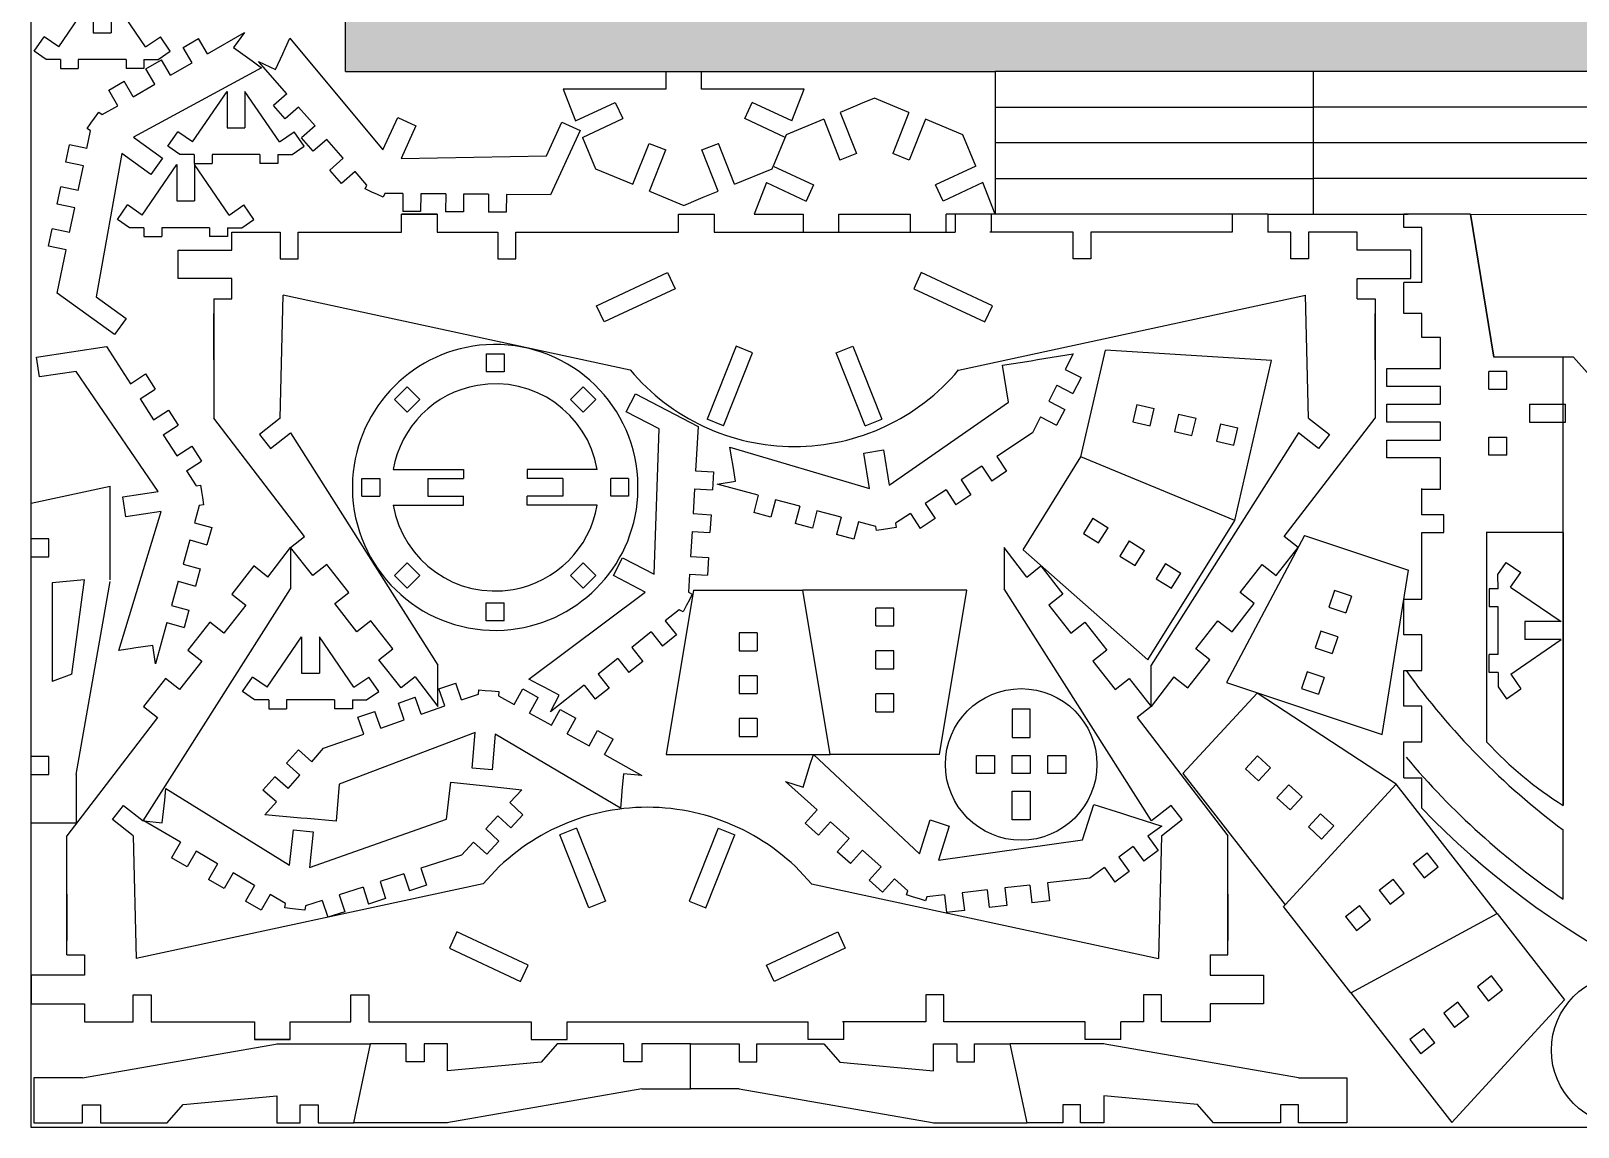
# Model space of a CAD drawing. Extents: x -2 to 647, y 1 to 401.
# Drawn here: x -1.9 to 273.1, y 1.1 to 195.9 of the extents above; entities that cross this region are included whole.
import ezdxf

# ---------------------------------------------------------------- set-up
doc = ezdxf.new("R2010")
doc.units = 0
doc.layers.get('0').update_dxf_attribs({"linetype": 'CONTINUOUS'})
doc.layers.add('PATTERN', color=4, linetype='CONTINUOUS')

msp = doc.modelspace()

# ---------------------------------------------------------------- hatches: boundary and pattern name
at = {"layer": 'PATTERN'}
h = msp.add_hatch(dxfattribs=at)
h.set_pattern_fill('ANGLE', color=256, scale=0.5, style=0)
h.set_pattern_definition([(0, (0, 0), (0, 3.4925), [2.54, -0.9525]), (90, (0, 0), (-3.4925, 2e-16), [2.54, -0.9525])])
edge = h.paths.add_edge_path()
edge.add_line((53.97, 188.68), (169.5, 188.68))
edge.add_line((53.97, 188.68), (53.97, 204.8))
edge.add_line((53.97, 230.79), (53.97, 204.8))
edge.add_line((53.97, 230.79), (53.97, 256.77))
edge.add_line((226.09, 188.68), (169.5, 188.68))
edge.add_line((459.93, 188.68), (226.09, 188.68))
edge.add_line((459.93, 188.68), (543.06, 188.68))
edge.add_line((543.06, 257.97), (543.06, 188.68))
edge.add_line((443.65, 257.97), (543.06, 257.97))
edge.add_line((393.95, 327.26), (443.65, 257.97))
edge.add_line((393.95, 327.26), (403.06, 339.96))
edge.add_line((403.06, 339.96), (443.65, 396.55))
edge.add_line((53.97, 396.55), (443.65, 396.55))
edge.add_line((4.27, 327.26), (53.97, 396.55))
edge.add_line((53.97, 257.97), (4.27, 327.26))

# ---------------------------------------------------------------- linework, layer by layer
for p, q in [((-1.92, 401.07), (-1.92, 1.07)), ((53.97, 188.68), (53.97, 204.8)), ((-1.37, 192.25), (0.4, 194.82)), ((3.02, 193.03), (0.4, 194.82)), ((18.47, 193.03), (21.09, 194.82)), ((22.85, 192.25), (21.09, 194.82)), ((0.77, 190.78), (-1.37, 192.25)), ((15, 190.78), (6.49, 190.78)), ((20.71, 190.78), (22.85, 192.25)), ((53.97, 188.68), (169.5, 188.68)), ((226.09, 188.68), (169.5, 188.68)), ((169.5, 188.68), (169.5, 163.28)), ((226.09, 163.28), (226.09, 188.68)), ((459.93, 188.68), (226.09, 188.68)), ((110.96, 185.51), (92.7, 185.51)), ((135.57, 185.51), (117.31, 185.51)), ((169.5, 182.33), (226.09, 182.33)), ((385.24, 182.33), (226.09, 182.33)), ((22.42, 175.37), (24.18, 177.94)), ((26.8, 176.15), (24.18, 177.94)), ((42.25, 176.15), (44.87, 177.94)), ((46.63, 175.37), (44.87, 177.94)), ((95.71, 178.19), (90.47, 166.75)), ((24.55, 173.9), (22.42, 175.37)), ((38.78, 173.9), (30.27, 173.9)), ((44.49, 173.9), (46.63, 175.37)), ((226.09, 175.98), (169.5, 175.98)), ((389.17, 175.98), (226.09, 175.98)), ((129.85, 171.38), (130.05, 171.85)), ((169.5, 169.63), (226.09, 169.63)), ((385.24, 169.63), (226.09, 169.63)), ((13.48, 162.36), (15.24, 164.94)), ((15.62, 160.9), (13.48, 162.36)), ((17.86, 163.15), (15.24, 164.94)), ((33.31, 163.15), (35.93, 164.94)), ((35.55, 160.9), (37.69, 162.36)), ((37.69, 162.36), (35.93, 164.94)), ((63.96, 160.11), (63.96, 163.28)), ((63.96, 163.28), (70.31, 163.28)), ((70.31, 163.28), (70.31, 160.11)), ((113.18, 160.11), (113.18, 163.28)), ((113.18, 163.28), (119.53, 163.28)), ((119.53, 163.28), (119.53, 160.11)), ((126.63, 163.28), (135.36, 163.28)), ((141.71, 163.28), (154.41, 163.28)), ((162.41, 163.28), (160.76, 163.28)), ((162.41, 163.28), (162.41, 160.11)), ((211.63, 163.28), (168.76, 163.28)), ((168.76, 163.28), (168.76, 160.11)), ((211.63, 163.28), (211.63, 160.11)), ((217.98, 163.28), (226.09, 163.28)), ((217.98, 163.28), (217.98, 160.11)), ((226.09, 163.28), (242.92, 163.28)), ((242.17, 160.95), (242.17, 163.28)), ((254.03, 163.28), (242.17, 163.28)), ((254.03, 163.28), (274.6, 163.27)), ((254.03, 163.28), (258.13, 137.9)), ((258.13, 137.9), (254.03, 163.28)), ((29.84, 160.9), (21.33, 160.9)), ((33.77, 156.93), (33.77, 160.11)), ((33.77, 160.11), (42.41, 160.11)), ((42.41, 160.11), (42.41, 155.35)), ((45.58, 155.35), (45.58, 160.11)), ((45.58, 160.11), (63.96, 160.11)), ((70.31, 160.11), (81.11, 160.11)), ((81.11, 160.11), (81.11, 155.35)), ((84.28, 155.35), (84.28, 160.11)), ((84.28, 160.11), (113.18, 160.11)), ((119.53, 160.11), (162.41, 160.11)), ((183.34, 160.11), (168.54, 160.11)), ((183.34, 155.35), (183.34, 160.11)), ((211.63, 160.11), (186.52, 160.11)), ((186.52, 160.11), (186.52, 155.35)), ((222.04, 160.11), (217.98, 160.11)), ((222.04, 155.35), (222.04, 160.11)), ((233.86, 160.11), (225.22, 160.11)), ((225.22, 160.11), (225.22, 155.35)), ((233.86, 156.93), (233.86, 160.11)), ((245.34, 151.85), (245.34, 160.95)), ((24.25, 151.85), (24.25, 156.93)), ((24.25, 156.93), (33.77, 156.93)), ((243.38, 156.93), (233.86, 156.93)), ((243.38, 156.93), (233.86, 156.93)), ((243.38, 151.85), (243.38, 156.93)), ((42.41, 155.35), (45.58, 155.35)), ((81.11, 155.35), (84.28, 155.35)), ((186.52, 155.35), (183.34, 155.35)), ((225.22, 155.35), (222.04, 155.35)), ((33.77, 151.85), (24.25, 151.85)), ((33.77, 148.23), (33.77, 151.85)), ((33.77, 148.23), (33.77, 151.85)), ((98.61, 147.03), (111.27, 152.94)), ((111.27, 152.94), (112.62, 150.06)), ((156.35, 152.94), (155.01, 150.06)), ((169.02, 147.03), (156.35, 152.94)), ((233.86, 148.23), (233.86, 151.85)), ((233.86, 151.85), (243.38, 151.85)), ((245.34, 151.15), (245.34, 151.85)), ((12.93, 141.9), (2.72, 149.26)), ((42.41, 127.05), (42.93, 148.9)), ((104.63, 135.61), (42.93, 148.9)), ((112.62, 150.06), (99.96, 144.16)), ((155.01, 150.06), (167.67, 144.16)), ((163, 135.61), (224.7, 148.9)), ((225.22, 127.05), (224.7, 148.9)), ((242.17, 145.65), (242.17, 151.15)), ((30.6, 148.23), (30.6, 127.05)), ((30.6, 148.23), (33.77, 148.23)), ((99.96, 144.16), (98.61, 147.03)), ((167.67, 144.16), (169.02, 147.03)), ((233.86, 148.23), (237.03, 148.23)), ((237.03, 148.23), (237.03, 127.05)), ((30.6, 137.44), (30.6, 145.68)), ((30.6, 137.44), (30.6, 145.68)), ((237.03, 137.44), (237.03, 145.68)), ((237.03, 137.44), (237.03, 145.68)), ((245.34, 141.39), (245.34, 145.65)), ((248.65, 141.39), (245.34, 141.39)), ((248.65, 135.86), (248.65, 141.39)), ((-0.95, 137.89), (11.5, 139.79)), ((123.43, 139.86), (118.27, 126.87)), ((121.22, 125.7), (126.38, 138.68)), ((126.38, 138.68), (123.43, 139.86)), ((141.25, 138.68), (144.2, 139.86)), ((146.41, 125.7), (141.25, 138.68)), ((144.2, 139.86), (149.36, 126.87)), ((184.75, 120.18), (189.13, 139.12)), ((272.34, 137.9), (258.13, 137.9)), ((272.34, 137.9), (275.2, 134.62)), ((212.08, 108.86), (218.65, 137.27)), ((239.12, 132.69), (239.12, 135.86)), ((239.12, 135.86), (248.65, 135.86)), ((248.65, 132.69), (239.12, 132.69)), ((248.65, 129.51), (248.65, 132.69)), ((105.55, 131.35), (116.72, 125.54)), ((239.12, 126.34), (239.12, 129.51)), ((239.12, 129.51), (248.65, 129.51)), ((46.74, 106.04), (30.6, 127.05)), ((42.41, 127.05), (38.72, 124.17)), ((121.22, 125.7), (118.27, 126.87)), ((146.41, 125.7), (149.36, 126.87)), ((220.89, 106.04), (237.03, 127.05)), ((225.22, 127.05), (228.91, 124.17)), ((38.72, 124.17), (40.67, 121.67)), ((40.67, 121.67), (44.21, 124.43)), ((44.21, 124.43), (70.4, 83.18)), ((223.42, 124.43), (197.23, 83.18)), ((226.96, 121.67), (223.42, 124.43)), ((228.91, 124.17), (226.96, 121.67)), ((248.65, 126.34), (239.12, 126.34)), ((248.65, 123.16), (248.65, 126.34)), ((239.12, 119.99), (239.12, 123.16)), ((239.12, 123.16), (248.65, 123.16)), ((174.46, 103.68), (184.75, 120.18)), ((248.65, 119.99), (239.12, 119.99)), ((248.65, 114.46), (248.65, 119.99)), ((-1.9, 111.95), (12.14, 114.94)), ((12.14, 98.29), (12.14, 114.94)), ((245.34, 109.9), (245.34, 114.54)), ((245.34, 114.46), (248.65, 114.46)), ((-1.9, 105.6), (-1.9, 111.95)), ((196.64, 84.12), (212.08, 108.86)), ((249.25, 109.9), (245.34, 109.9)), ((249.25, 106.72), (249.25, 109.9)), ((1.27, 105.6), (-1.9, 105.6)), ((1.27, 102.43), (1.27, 105.6)), ((44.25, 104.07), (46.74, 106.04)), ((223.38, 104.07), (220.89, 106.04)), ((224.52, 106.22), (242.96, 100.05)), ((245.34, 94.91), (245.34, 106.72)), ((245.34, 106.72), (249.25, 106.72)), ((256.91, 69.49), (256.91, 106.83)), ((270.5, 106.72), (256.91, 106.72)), ((270.5, 106.72), (270.5, 58.22)), ((-1.9, 66.9), (-1.9, 102.43)), ((-1.9, 102.43), (1.27, 102.43)), ((40.21, 98.82), (44.25, 104.07)), ((44.25, 104.07), (44.25, 96.71)), ((48.17, 99.08), (44.25, 104.07)), ((175.11, 98.82), (171.07, 104.07)), ((171.07, 104.07), (171.07, 96.71)), ((219.46, 99.08), (223.38, 104.07)), ((37.71, 100.78), (33.79, 95.79)), ((40.21, 98.82), (37.71, 100.78)), ((50.67, 101.04), (48.17, 99.08)), ((54.59, 96.05), (50.67, 101.04)), ((175.11, 98.82), (177.61, 100.78)), ((177.61, 100.78), (181.53, 95.79)), ((213.04, 96.05), (216.96, 101.04)), ((216.96, 101.04), (219.46, 99.08)), ((258.89, 99.26), (260.35, 101.4)), ((260.35, 101.4), (262.93, 99.64)), ((261.14, 97.02), (262.93, 99.64)), ((7.6, 98.29), (1.87, 97.8)), ((1.87, 97.8), (1.87, 80.28)), ((5.34, 81.54), (7.6, 98.29)), ((6.09, 63.73), (12.14, 98.04)), ((18.05, 55.47), (44.25, 96.71)), ((115.86, 96.48), (135.3, 96.48)), ((164.46, 96.48), (135.3, 96.48)), ((197.27, 55.47), (171.07, 96.71)), ((36.29, 93.83), (32.36, 88.84)), ((33.79, 95.79), (36.29, 93.83)), ((52.1, 94.09), (54.59, 96.05)), ((56.02, 89.1), (52.1, 94.09)), ((181.53, 95.79), (179.03, 93.83)), ((179.03, 93.83), (182.96, 88.84)), ((211.61, 89.1), (215.53, 94.09)), ((215.53, 94.09), (213.04, 96.05)), ((242.17, 88.56), (242.17, 94.91)), ((242.17, 94.91), (245.34, 94.91)), ((258.91, 85.04), (258.9, 93.55)), ((29.87, 90.8), (25.94, 85.81)), ((32.36, 88.84), (29.87, 90.8)), ((58.52, 91.06), (56.02, 89.1)), ((62.44, 86.07), (58.52, 91.06)), ((182.96, 88.84), (185.45, 90.8)), ((185.45, 90.8), (189.38, 85.81)), ((205.19, 86.07), (209.11, 91.06)), ((209.11, 91.06), (211.61, 89.1)), ((245.34, 88.56), (242.17, 88.56)), ((245.34, 82.21), (245.34, 88.56)), ((25.94, 85.81), (28.44, 83.84)), ((59.94, 84.1), (62.44, 86.07)), ((189.38, 85.81), (186.88, 83.84)), ((207.69, 84.1), (205.19, 86.07)), ((28.44, 83.84), (24.51, 78.85)), ((63.87, 79.11), (59.94, 84.1)), ((70.4, 75.82), (70.4, 83.18)), ((186.88, 83.84), (190.81, 78.85)), ((197.23, 75.82), (197.23, 83.18)), ((203.76, 79.11), (207.69, 84.1)), ((5.34, 81.54), (1.87, 80.28)), ((22.02, 80.81), (18.09, 75.82)), ((24.51, 78.85), (22.02, 80.81)), ((35.68, 78.46), (37.45, 81.04)), ((40.07, 79.25), (37.45, 81.04)), ((55.51, 79.25), (58.13, 81.04)), ((59.9, 78.46), (58.13, 81.04)), ((66.36, 81.07), (63.87, 79.11)), ((66.36, 81.07), (70.4, 75.82)), ((190.81, 78.85), (193.3, 80.81)), ((193.3, 80.81), (197.23, 75.82)), ((201.26, 81.07), (197.23, 75.82)), ((201.26, 81.07), (203.76, 79.11)), ((210.65, 80.1), (238.31, 70.84)), ((242.17, 75.86), (242.17, 82.21)), ((242.17, 82.21), (245.34, 82.21)), ((261.16, 81.57), (262.96, 78.96)), ((37.82, 77), (35.68, 78.46)), ((57.76, 77), (59.9, 78.46)), ((202.89, 63.88), (216.05, 78.19)), ((258.92, 79.33), (260.39, 77.19)), ((260.39, 77.19), (262.96, 78.96)), ((18.09, 75.82), (20.59, 73.86)), ((52.04, 77), (43.54, 77)), ((172.53, 75.35), (172.53, 70.27)), ((175.71, 75.35), (172.53, 75.35)), ((175.71, 70.27), (175.71, 75.35)), ((197.23, 75.82), (194.73, 73.86)), ((245.34, 75.86), (242.17, 75.86)), ((245.34, 69.51), (245.34, 75.86)), ((20.59, 73.86), (4.44, 52.84)), ((194.73, 73.86), (210.88, 52.84)), ((172.53, 70.27), (175.71, 70.27)), ((242.17, 69.51), (245.34, 69.51)), ((242.17, 63.16), (242.17, 69.51)), ((1.27, 66.9), (-1.9, 66.9)), ((1.27, 63.73), (1.27, 66.9)), ((111, 67.3), (140.16, 67.3)), ((159.6, 67.3), (140.16, 67.3)), ((166.18, 63.92), (166.18, 67.1)), ((166.19, 67.09), (169.36, 67.09)), ((169.36, 67.09), (169.36, 63.92)), ((172.53, 63.92), (172.53, 67.1)), ((172.53, 67.1), (175.71, 67.1)), ((175.71, 67.1), (175.71, 63.92)), ((178.88, 67.1), (182.06, 67.1)), ((178.88, 63.92), (178.88, 67.1)), ((182.06, 67.1), (182.06, 63.92)), ((-1.9, 55.09), (-1.9, 63.73)), ((-1.9, 63.73), (1.27, 63.73)), ((6.09, 63.73), (6.09, 55.09)), ((169.36, 63.92), (166.18, 63.92)), ((175.71, 63.92), (172.53, 63.92)), ((182.06, 63.92), (178.88, 63.92)), ((172.53, 60.75), (175.71, 60.75)), ((172.53, 55.67), (172.53, 60.75)), ((175.71, 60.75), (175.71, 55.67)), ((221.07, 40.55), (240.81, 62.01)), ((258.73, 39), (240.81, 62.01)), ((242.17, 63.16), (245.34, 63.16)), ((245.34, 57.74), (245.34, 63.16)), ((12.56, 55.73), (14.52, 58.23)), ((14.52, 58.23), (18.05, 55.47)), ((200.8, 58.23), (197.27, 55.47)), ((202.76, 55.73), (200.8, 58.23)), ((6.09, 55.09), (-1.9, 55.09)), ((16.25, 52.84), (12.56, 55.73)), ((175.71, 55.67), (172.53, 55.67)), ((199.07, 52.84), (202.76, 55.73)), ((4.44, 31.67), (4.44, 52.84)), ((16.25, 52.84), (16.78, 31)), ((95.07, 54.19), (92.12, 53.02)), ((97.28, 40.04), (92.12, 53.02)), ((95.07, 54.19), (100.23, 41.21)), ((120.25, 54.19), (115.09, 41.21)), ((118.04, 40.04), (123.2, 53.02)), ((120.25, 54.19), (123.2, 53.02)), ((199.07, 52.84), (198.54, 31)), ((210.88, 31.67), (210.88, 52.84)), ((78.48, 44.28), (16.78, 31)), ((136.84, 44.28), (198.54, 31)), ((4.44, 42.45), (4.44, 34.21)), ((4.44, 42.45), (4.44, 34.21)), ((210.88, 42.45), (210.88, 34.21)), ((210.88, 42.45), (210.88, 34.21)), ((100.23, 41.21), (97.28, 40.04)), ((115.09, 41.21), (118.04, 40.04)), ((220.78, 40.25), (221.07, 40.55)), ((232.73, 24.9), (220.78, 40.25)), ((258.73, 39), (270.69, 23.67)), ((73.8, 35.74), (72.46, 32.86)), ((86.46, 29.83), (73.8, 35.74)), ((128.86, 29.83), (141.52, 35.74)), ((141.52, 35.74), (142.86, 32.86)), ((4.44, 31.67), (7.62, 31.67)), ((7.62, 31.67), (7.62, 28.04)), ((7.62, 31.67), (7.62, 28.04)), ((72.46, 32.86), (85.12, 26.96)), ((142.86, 32.86), (130.2, 26.96)), ((207.7, 31.67), (207.7, 28.04)), ((207.7, 31.67), (210.88, 31.67)), ((7.62, 28.04), (-1.91, 28.04)), ((-1.91, 28.04), (-1.91, 22.96)), ((85.12, 26.96), (86.46, 29.83)), ((130.2, 26.96), (128.86, 29.83)), ((207.7, 28.04), (217.23, 28.04)), ((217.23, 28.04), (217.23, 22.96)), ((232.73, 24.9), (250.67, 1.9)), ((-1.91, 22.96), (7.62, 22.96)), ((7.62, 22.96), (7.62, 19.79)), ((16.26, 19.79), (16.26, 24.55)), ((16.26, 24.55), (19.43, 24.55)), ((19.43, 24.55), (19.43, 19.79)), ((54.96, 19.79), (54.96, 24.55)), ((54.96, 24.55), (58.13, 24.55)), ((58.13, 24.55), (58.13, 19.79)), ((160.37, 24.55), (157.19, 24.55)), ((157.19, 24.55), (157.19, 19.79)), ((160.37, 19.79), (160.37, 24.55)), ((199.07, 24.55), (195.89, 24.55)), ((195.89, 24.55), (195.89, 19.79)), ((199.07, 19.79), (199.07, 24.55)), ((217.23, 22.96), (207.7, 22.96)), ((207.7, 22.96), (207.7, 19.79)), ((217.23, 22.96), (207.7, 22.96)), ((7.62, 19.79), (16.26, 19.79)), ((19.43, 19.79), (37.8, 19.79)), ((37.8, 19.79), (37.8, 16.61)), ((44.15, 16.61), (44.15, 19.79)), ((44.15, 19.79), (54.96, 19.79)), ((58.13, 19.79), (87.03, 19.79)), ((87.03, 19.79), (87.03, 16.61)), ((93.38, 16.61), (93.38, 19.79)), ((93.38, 19.79), (136.25, 19.79)), ((136.25, 16.61), (136.25, 19.79)), ((157.19, 19.79), (142.38, 19.79)), ((142.6, 16.61), (142.6, 19.79)), ((185.48, 19.79), (160.37, 19.79)), ((185.48, 16.61), (185.48, 19.79)), ((195.89, 19.79), (191.83, 19.79)), ((191.83, 16.61), (191.83, 19.79)), ((207.7, 19.79), (199.07, 19.79)), ((37.8, 16.61), (44.15, 16.61)), ((87.03, 16.61), (93.38, 16.61)), ((7.25, 9.81), (41.92, 15.86)), ((41.8, 15.86), (58.46, 15.86)), ((55.47, 1.82), (58.46, 15.86)), ((64.81, 15.86), (58.46, 15.86)), ((64.81, 12.68), (64.81, 15.86)), ((72.13, 15.86), (67.99, 15.86)), ((67.99, 15.86), (67.99, 12.68)), ((72.13, 11.07), (72.13, 15.86)), ((91.63, 15.86), (88.77, 12.58)), ((103.51, 15.86), (91.63, 15.86)), ((103.51, 12.68), (103.51, 15.86)), ((115.32, 15.86), (106.69, 15.86)), ((106.69, 15.86), (106.69, 12.68)), ((115.32, 7.86), (115.32, 15.86)), ((115.32, 15.86), (123.96, 15.86)), ((123.96, 15.86), (123.96, 12.68)), ((127.13, 12.68), (127.13, 15.86)), ((127.13, 15.86), (139.01, 15.86)), ((139.01, 15.86), (141.87, 12.58)), ((158.51, 11.07), (158.51, 15.86)), ((158.51, 15.86), (162.66, 15.86)), ((162.66, 15.86), (162.66, 12.68)), ((165.83, 12.68), (165.83, 15.86)), ((165.83, 15.86), (172.18, 15.86)), ((175.17, 1.82), (172.18, 15.86)), ((188.84, 15.86), (172.18, 15.86)), ((223.4, 9.81), (188.72, 15.86)), ((67.99, 12.68), (64.81, 12.68)), ((88.77, 12.58), (72.13, 11.07)), ((106.69, 12.68), (103.51, 12.68)), ((123.96, 12.68), (127.13, 12.68)), ((141.87, 12.58), (158.51, 11.07)), ((162.66, 12.68), (165.83, 12.68)), ((7.25, 9.81), (-1.39, 9.81)), ((-1.39, 9.81), (-1.39, 1.82)), ((223.4, 9.81), (232.03, 9.81)), ((232.03, 9.81), (232.03, 1.82)), ((232.03, 9.81), (232.03, 1.82)), ((25.16, 5.09), (41.8, 6.6)), ((41.8, 6.6), (41.8, 1.82)), ((106.69, 7.86), (72.01, 1.82)), ((106.69, 7.86), (115.32, 7.86)), ((123.96, 7.86), (115.32, 7.86)), ((123.96, 7.86), (158.63, 1.82)), ((205.48, 5.09), (188.84, 6.6)), ((188.84, 6.6), (188.84, 1.82)), ((7.25, 1.82), (7.25, 4.99)), ((7.25, 4.99), (10.42, 4.99)), ((10.42, 4.99), (10.42, 1.82)), ((22.3, 1.82), (25.16, 5.09)), ((45.95, 1.82), (45.95, 4.99)), ((45.95, 4.99), (49.12, 4.99)), ((49.12, 4.99), (49.12, 1.82)), ((184.69, 4.99), (181.52, 4.99)), ((181.52, 4.99), (181.52, 1.82)), ((184.69, 1.82), (184.69, 4.99)), ((208.34, 1.82), (205.48, 5.09)), ((223.4, 4.99), (220.22, 4.99)), ((220.22, 4.99), (220.22, 1.82)), ((223.4, 1.82), (223.4, 4.99)), ((-1.92, 1.07), (598.08, 1.07)), ((-1.39, 1.82), (7.25, 1.82)), ((10.42, 1.82), (22.3, 1.82)), ((41.8, 1.82), (45.95, 1.82)), ((49.12, 1.82), (55.47, 1.82)), ((72.13, 1.82), (55.47, 1.82)), ((158.51, 1.82), (175.17, 1.82)), ((181.52, 1.82), (175.17, 1.82)), ((188.84, 1.82), (184.69, 1.82)), ((220.22, 1.82), (208.34, 1.82)), ((232.03, 1.82), (223.4, 1.82))]:
    msp.add_line(p, q)
at = {"color": 7}
for p, q in [((3.02, 193.03), (9.15, 202)), ((9.15, 202), (9.15, 195.55)), ((18.47, 193.03), (12.33, 202)), ((12.33, 202), (12.33, 195.55)), ((26.8, 176.15), (32.94, 185.11)), ((32.94, 185.11), (32.94, 178.67)), ((42.25, 176.15), (36.11, 185.11)), ((36.11, 185.11), (36.11, 178.67)), ((17.86, 163.15), (24, 172.11)), ((24, 172.11), (24, 165.66)), ((33.31, 163.15), (27.17, 172.11)), ((27.17, 172.11), (27.17, 165.66)), ((261.14, 97.02), (270.12, 90.9)), ((270.12, 90.9), (263.67, 90.89)), ((40.07, 79.25), (46.2, 88.21)), ((46.2, 88.21), (46.2, 81.76)), ((55.51, 79.25), (49.38, 88.21)), ((49.38, 88.21), (49.38, 81.76)), ((261.16, 81.57), (270.12, 87.72)), ((270.12, 87.72), (263.67, 87.71))]:
    msp.add_line(p, q, dxfattribs=at)
for points in [[(9.15, 195.55), (12.33, 195.55)], [(29.46, 191.79), (36.03, 195.59)], [(36.03, 195.59), (34.09, 192.91)], [(25.12, 192.95), (27.87, 194.54)], [(26.71, 190.2), (25.12, 192.95)], [(29.46, 191.79), (27.87, 194.54)], [(34.09, 192.91), (36.56, 191.13), (37.38, 190.53), (39.04, 189.34)], [(41.56, 189.04), (42.83, 191.8), (43.25, 192.73), (44.1, 194.58)], [(44.1, 194.58), (60.64, 174.71)], [(3.31, 190.78), (0.77, 190.78)], [(3.31, 190.78), (3.31, 189.2)], [(6.49, 190.78), (6.49, 189.2)], [(15, 190.78), (15, 189.2)], [(18.17, 190.78), (18.17, 189.2)], [(18.17, 190.78), (20.71, 190.78)], [(18.52, 189.14), (21.27, 190.73)], [(22.86, 187.98), (21.27, 190.73)], [(22.86, 187.98), (26.71, 190.2)], [(43.56, 184.71), (38.56, 190.41)], [(38.56, 190.41), (41.56, 189.04)], [(3.31, 189.2), (6.49, 189.2)], [(18.17, 189.2), (15, 189.2)], [(39.04, 189.34), (16.33, 176.98)], [(20.11, 186.39), (18.52, 189.14)], [(110.96, 188.68), (110.96, 185.51)], [(117.31, 185.51), (117.31, 188.68)], [(11.93, 185.33), (14.67, 186.92)], [(13.51, 182.58), (11.93, 185.33)], [(16.26, 184.17), (14.67, 186.92)], [(16.26, 184.17), (20.11, 186.39)], [(43.56, 184.71), (41.17, 182.61)], [(92.7, 185.51), (94.9, 179.88)], [(133.37, 179.88), (135.57, 185.51)], [(10.76, 180.99), (13.51, 182.58)], [(43.26, 180.23), (41.17, 182.61)], [(45.65, 182.32), (43.26, 180.23)], [(48.58, 178.98), (45.65, 182.32)], [(94.9, 179.88), (101.95, 183.17)], [(101.95, 183.17), (103.3, 180.29)], [(124.97, 180.29), (126.32, 183.17)], [(133.37, 179.88), (126.32, 183.17)], [(148.06, 183.92), (145.58, 182.89), (144.89, 182.61), (141.95, 181.39)], [(154.18, 181.39), (148.06, 183.92)], [(8.07, 178.55), (8.74, 179.48), (9.38, 180.37), (10.15, 181.44)], [(10.15, 181.44), (10.76, 180.99)], [(48.58, 178.98), (46.19, 176.88)], [(60.64, 174.71), (63.29, 180.48)], [(63.29, 180.48), (66.52, 179)], [(66.52, 179), (63.88, 173.22)], [(89.73, 173.67), (92.48, 179.68)], [(92.48, 179.68), (95.71, 178.19)], [(96.12, 176.94), (103.3, 180.29)], [(132.15, 176.94), (124.97, 180.29)], [(139.02, 180.17), (132.35, 177.41)], [(139.02, 180.17), (141.9, 172.91)], [(141.95, 181.39), (144.85, 174.08)], [(154.18, 181.39), (151.28, 174.08)], [(157.11, 180.17), (154.23, 172.91)], [(163.78, 177.41), (157.11, 180.17)], [(8.04, 175), (8.68, 178.11)], [(8.68, 178.11), (8.07, 178.55)], [(16.33, 176.98), (21.47, 173.26)], [(32.94, 178.67), (36.11, 178.67)], [(48.28, 174.5), (46.19, 176.88)], [(50.67, 176.59), (48.28, 174.5)], [(53.6, 173.25), (50.67, 176.59)], [(96.12, 176.94), (98.42, 171.38)], [(132.35, 177.41), (130.05, 171.85)], [(166.08, 171.85), (163.78, 177.41)], [(4.29, 172.53), (4.93, 175.64)], [(8.04, 175), (4.93, 175.64)], [(14.24, 174.09), (9.66, 148.64)], [(19.39, 170.38), (14.24, 174.09)], [(27.09, 173.9), (24.55, 173.9)], [(27.09, 173.9), (27.09, 172.32)], [(30.27, 173.9), (30.27, 172.32)], [(38.78, 173.9), (38.78, 172.32)], [(41.95, 173.9), (41.95, 172.32)], [(41.95, 173.9), (44.49, 173.9)], [(63.88, 173.22), (89.73, 173.67)], [(105.09, 168.62), (107.97, 175.88)], [(107.97, 175.88), (110.92, 174.71)], [(108.02, 167.4), (110.92, 174.71)], [(117.35, 174.71), (120.3, 175.88)], [(120.25, 167.4), (117.35, 174.71)], [(123.18, 168.62), (120.3, 175.88)], [(144.85, 174.08), (141.9, 172.91)], [(154.23, 172.91), (151.28, 174.08)], [(7.4, 171.89), (4.29, 172.53)], [(6.5, 167.53), (7.4, 171.89)], [(21.47, 173.26), (19.39, 170.38)], [(27.09, 172.32), (30.27, 172.32)], [(41.95, 172.32), (38.78, 172.32)], [(53.6, 173.25), (51.21, 171.15)], [(53.31, 168.77), (51.21, 171.15)], [(55.69, 170.86), (53.31, 168.77)], [(57.79, 168.47), (55.69, 170.86)], [(98.42, 171.38), (105.09, 168.62)], [(123.18, 168.62), (129.85, 171.38)], [(130.05, 171.85), (137.23, 168.5)], [(166.08, 171.85), (158.9, 168.5)], [(2.75, 165.07), (3.39, 168.18)], [(6.5, 167.53), (3.39, 168.18)], [(57.47, 167.78), (57.79, 168.47)], [(128.83, 168.91), (126.63, 163.28)], [(128.83, 168.91), (135.88, 165.62)], [(137.23, 168.5), (135.88, 165.62)], [(160.25, 165.62), (158.9, 168.5)], [(167.3, 168.91), (160.25, 165.62)], [(169.5, 163.28), (167.3, 168.91)], [(5.86, 164.42), (2.75, 165.07)], [(24, 165.66), (27.17, 165.66)], [(60.7, 166.3), (59.66, 166.78), (58.66, 167.23), (57.47, 167.78)], [(61.02, 166.99), (60.7, 166.3)], [(64.19, 166.96), (61.02, 166.99)], [(64.19, 166.96), (64.17, 163.79)], [(67.37, 166.94), (67.34, 163.76)], [(71.81, 166.9), (67.37, 166.94)], [(71.81, 166.9), (71.79, 163.73)], [(74.99, 166.88), (74.96, 163.7)], [(79.43, 166.84), (74.99, 166.88)], [(79.43, 166.84), (79.41, 163.67)], [(82.61, 166.82), (82.58, 163.64)], [(90.47, 166.75), (82.61, 166.82)], [(108.02, 167.4), (114.14, 164.87)], [(114.14, 164.87), (116.76, 165.96), (117.58, 166.3), (120.25, 167.4)], [(4.96, 160.07), (5.86, 164.42)], [(70.31, 163.28), (63.96, 163.28)], [(67.34, 163.76), (64.17, 163.79)], [(74.96, 163.7), (71.79, 163.73)], [(82.58, 163.64), (79.41, 163.67)], [(135.36, 163.28), (135.36, 160.11)], [(141.71, 160.11), (141.71, 163.28)], [(154.41, 163.28), (154.41, 160.11)], [(160.76, 160.11), (160.76, 163.28)], [(168.76, 163.28), (162.41, 163.28)], [(217.98, 163.28), (211.63, 163.28)], [(1.21, 157.6), (1.85, 160.71)], [(4.96, 160.07), (1.85, 160.71)], [(18.16, 160.9), (15.62, 160.9)], [(18.16, 160.9), (18.16, 159.31)], [(21.33, 160.9), (21.33, 159.31)], [(29.84, 160.9), (29.84, 159.31)], [(33.01, 160.9), (33.01, 159.31)], [(33.01, 160.9), (35.55, 160.9)], [(245.34, 160.95), (242.17, 160.95)], [(4.32, 156.96), (1.21, 157.6)], [(2.72, 149.26), (4.32, 156.96)], [(18.16, 159.31), (21.33, 159.31)], [(33.01, 159.31), (29.84, 159.31)], [(9.66, 148.64), (15.01, 144.78)], [(245.34, 151.15), (242.17, 151.15)], [(15.01, 144.78), (12.93, 141.9)], [(245.34, 145.65), (242.17, 145.65)], [(-0.41, 134.37), (-0.95, 137.89)], [(11.5, 139.79), (15.76, 133.18)], [(79.03, 138.46), (79.03, 135.28)], [(79.03, 138.46), (82.21, 138.46)], [(82.21, 138.46), (82.21, 135.28)], [(170.83, 136.44), (175.9, 137.26), (177.02, 137.45), (183.36, 138.48)], [(183.36, 138.48), (181.94, 135.72)], [(218.65, 137.27), (189.13, 139.12)], [(6.12, 135.37), (-0.41, 134.37)], [(20.68, 114.01), (6.12, 135.37)], [(15.76, 133.18), (18.43, 134.9)], [(18.43, 134.9), (20.15, 132.23)], [(82.21, 135.28), (79.03, 135.28)], [(171.89, 129.92), (170.83, 136.44)], [(181.94, 135.72), (184.77, 134.27)], [(257.28, 132.18), (257.28, 135.36)], [(260.46, 135.36), (257.28, 135.36)], [(260.46, 132.18), (260.46, 135.36)], [(17.48, 130.51), (20.15, 132.23)], [(62.73, 130.39), (64.98, 132.63)], [(64.98, 132.63), (67.22, 130.39)], [(96.26, 132.63), (94.02, 130.39)], [(96.26, 132.63), (98.51, 130.39)], [(180.49, 132.9), (179.03, 130.08)], [(180.49, 132.9), (183.31, 131.45)], [(184.77, 134.27), (183.31, 131.45)], [(257.28, 132.18), (260.46, 132.18)], [(17.48, 130.51), (19.89, 126.78)], [(62.73, 130.39), (64.98, 128.14)], [(67.22, 130.39), (64.98, 128.14)], [(96.26, 128.14), (94.02, 130.39)], [(98.51, 130.39), (96.26, 128.14)], [(103.91, 128.2), (105.55, 131.35)], [(150.67, 115.15), (171.89, 129.92)], [(179.03, 130.08), (181.86, 128.62)], [(194.69, 129.49), (193.97, 126.39)], [(194.69, 129.49), (197.78, 128.77)], [(264.52, 129.51), (264.52, 126.34)], [(264.52, 129.51), (270.87, 129.51)], [(270.87, 126.34), (270.87, 129.51)], [(19.89, 126.78), (22.56, 128.5)], [(22.56, 128.5), (24.28, 125.83)], [(109.77, 125.15), (103.91, 128.2)], [(177.58, 127.26), (176.13, 124.43)], [(177.58, 127.26), (180.4, 125.8)], [(181.86, 128.62), (180.4, 125.8)], [(197.07, 125.68), (197.78, 128.77)], [(202.11, 127.77), (201.4, 124.67)], [(202.11, 127.77), (205.21, 127.05)], [(204.49, 123.96), (205.21, 127.05)], [(21.61, 124.11), (24.28, 125.83)], [(21.61, 124.11), (24.02, 120.38)], [(108.9, 99.31), (109.77, 125.15)], [(116.72, 125.54), (116.25, 117.69)], [(176.13, 124.43), (169.79, 120.26)], [(193.97, 126.39), (197.07, 125.68)], [(201.4, 124.67), (204.49, 123.96)], [(209.54, 126.05), (208.82, 122.96)], [(209.54, 126.05), (212.63, 125.33)], [(211.91, 122.24), (212.63, 125.33)], [(264.52, 126.34), (270.87, 126.34)], [(24.02, 120.38), (26.69, 122.1)], [(26.69, 122.1), (28.41, 119.43)], [(123.32, 115.85), (122.84, 118.85), (122.67, 119.85), (122.35, 121.87)], [(122.35, 121.87), (147.16, 114.58)], [(146.14, 120.84), (149.65, 121.41)], [(149.65, 121.41), (150.67, 115.15)], [(208.82, 122.96), (211.91, 122.24)], [(257.28, 120.5), (257.28, 123.67)], [(257.28, 123.67), (260.46, 123.67)], [(260.46, 120.5), (260.46, 123.67)], [(25.74, 117.71), (28.41, 119.43)], [(147.16, 114.58), (146.14, 120.84)], [(167.14, 118.51), (163.43, 116.07)], [(167.14, 118.51), (168.89, 115.86)], [(169.79, 120.26), (171.54, 117.61)], [(212.08, 108.86), (184.75, 120.18)], [(260.46, 120.5), (257.28, 120.5)], [(25.74, 117.71), (27.46, 115.04)], [(55.27, 116.33), (55.27, 115.24), (55.27, 114.51), (55.27, 113.16)], [(56.91, 113.16), (56.91, 116.33)], [(56.91, 116.33), (60.08, 116.33)], [(60.08, 116.33), (60.08, 113.16)], [(62.48, 117.92), (74.97, 117.92)], [(68.62, 116.33), (68.62, 113.16)], [(68.62, 116.33), (74.97, 116.33)], [(74.97, 117.92), (74.97, 116.33)], [(98.76, 117.92), (86.27, 117.92)], [(86.27, 117.92), (86.27, 116.33)], [(92.62, 116.33), (86.27, 116.33)], [(92.62, 116.33), (92.62, 113.16)], [(104.33, 116.33), (101.16, 116.33)], [(101.16, 113.16), (101.16, 116.33)], [(104.33, 116.33), (104.33, 113.16)], [(105.97, 113.16), (105.97, 114.44), (105.97, 115.28), (105.97, 116.33)], [(116.25, 117.69), (119.42, 117.5)], [(119.42, 117.5), (119.24, 114.34)], [(120.07, 115.32), (123.32, 115.85)], [(163.43, 116.07), (165.18, 113.42)], [(171.54, 117.61), (168.89, 115.86)], [(14.41, 113.05), (20.68, 114.01)], [(14.94, 109.53), (14.41, 113.05)], [(27.46, 115.04), (28.22, 115.16)], [(28.22, 115.16), (28.39, 114.02), (28.56, 112.94), (28.75, 111.64)], [(56.91, 113.16), (60.08, 113.16)], [(68.62, 113.16), (74.97, 113.16)], [(74.97, 111.57), (74.97, 113.16)], [(92.62, 113.16), (86.27, 113.16)], [(86.27, 111.57), (86.27, 113.16)], [(104.33, 113.16), (101.16, 113.16)], [(116.07, 114.52), (115.81, 110.08)], [(116.07, 114.52), (119.24, 114.34)], [(127.39, 113.37), (120.07, 115.32)], [(127.39, 113.37), (126.58, 110.3)], [(160.78, 114.32), (157.07, 111.87)], [(160.78, 114.32), (162.53, 111.67)], [(165.18, 113.42), (162.53, 111.67)], [(13.69, 85.75), (21.22, 110.49)], [(21.22, 110.49), (14.94, 109.53)], [(28, 111.53), (27.15, 108.47)], [(28.75, 111.64), (28, 111.53)], [(62.48, 111.57), (74.97, 111.57)], [(98.76, 111.57), (86.27, 111.57)], [(115.81, 110.08), (118.98, 109.9)], [(129.64, 109.48), (126.58, 110.3)], [(130.46, 112.55), (129.64, 109.48)], [(134.76, 111.4), (130.46, 112.55)], [(134.76, 111.4), (133.94, 108.34)], [(137.82, 110.59), (137.01, 107.52)], [(142.12, 109.44), (137.82, 110.59)], [(154.42, 110.13), (151.77, 108.38)], [(154.42, 110.13), (156.16, 107.47)], [(157.07, 111.87), (158.82, 109.22)], [(27.15, 108.47), (30.21, 107.62)], [(30.21, 107.62), (29.37, 104.56)], [(118.98, 109.9), (118.79, 106.73)], [(137.01, 107.52), (133.94, 108.34)], [(142.12, 109.44), (141.3, 106.37)], [(145.19, 108.62), (144.37, 105.56)], [(148.26, 107.81), (145.19, 108.62)], [(148.38, 107.06), (148.26, 107.81)], [(151.89, 107.63), (150.75, 107.44), (149.67, 107.27), (148.38, 107.06)], [(151.77, 108.38), (151.89, 107.63)], [(158.82, 109.22), (156.16, 107.47)], [(186.88, 109.27), (185.2, 106.57)], [(186.88, 109.27), (189.58, 107.58)], [(187.89, 104.89), (189.58, 107.58)], [(26.31, 105.41), (25.12, 101.12)], [(26.31, 105.41), (29.37, 104.56)], [(115.62, 106.91), (115.36, 102.48)], [(115.62, 106.91), (118.79, 106.73)], [(144.37, 105.56), (141.3, 106.37)], [(185.2, 106.57), (187.89, 104.89)], [(193.35, 105.23), (191.67, 102.54)], [(193.35, 105.23), (196.04, 103.55)], [(224.52, 106.22), (210.65, 80.1)], [(101.63, 99.09), (103.27, 102.24)], [(103.27, 102.24), (108.9, 99.31)], [(115.36, 102.48), (118.53, 102.29)], [(118.53, 102.29), (118.34, 99.12)], [(174.46, 103.68), (196.64, 84.12)], [(191.67, 102.54), (194.36, 100.86)], [(194.36, 100.86), (196.04, 103.55)], [(25.12, 101.12), (28.18, 100.27)], [(28.18, 100.27), (27.33, 97.21)], [(62.73, 99.1), (64.98, 101.35)], [(64.98, 96.86), (62.73, 99.1)], [(64.98, 101.35), (67.22, 99.1)], [(64.98, 96.86), (67.22, 99.1)], [(94.02, 99.1), (96.26, 101.35)], [(96.26, 96.86), (94.02, 99.1)], [(98.51, 99.1), (96.26, 101.35)], [(98.51, 99.1), (96.26, 96.86)], [(107.26, 96.15), (101.63, 99.09)], [(115.17, 99.31), (114.99, 96.14)], [(115.17, 99.31), (118.34, 99.12)], [(199.81, 101.2), (198.13, 98.51)], [(199.81, 101.2), (202.51, 99.52)], [(200.83, 96.83), (202.51, 99.52)], [(238.31, 70.84), (242.96, 100.05)], [(258.9, 96.72), (258.89, 99.26)], [(24.27, 98.06), (23.09, 93.78)], [(24.27, 98.06), (27.33, 97.21)], [(115.86, 96.48), (111, 67.3)], [(140.16, 67.3), (135.3, 96.48)], [(159.6, 67.3), (164.46, 96.48)], [(198.13, 98.51), (200.83, 96.83)], [(229.83, 96.45), (228.82, 93.44)], [(232.84, 95.44), (229.83, 96.45)], [(258.9, 96.72), (257.31, 96.72)], [(257.31, 96.72), (257.31, 93.55)], [(23.09, 93.78), (26.15, 92.93)], [(79.03, 94.21), (82.21, 94.21)], [(79.03, 91.03), (79.03, 94.21)], [(82.21, 91.03), (82.21, 94.21)], [(86.58, 80.64), (107.26, 96.15)], [(115.66, 95.79), (115.13, 94.77), (114.63, 93.8), (114.02, 92.63)], [(114.99, 96.14), (115.66, 95.79)], [(232.84, 95.44), (231.83, 92.43)], [(258.9, 93.55), (257.31, 93.55)], [(26.15, 92.93), (25.3, 89.87)], [(82.21, 91.03), (79.03, 91.03)], [(113.34, 92.98), (110.85, 91.02)], [(110.85, 91.02), (112.82, 88.52)], [(114.02, 92.63), (113.34, 92.98)], [(148.3, 90.13), (148.3, 93.3)], [(151.47, 93.3), (148.3, 93.3)], [(151.47, 90.13), (151.47, 93.3)], [(228.82, 93.44), (231.83, 92.43)], [(263.67, 90.89), (263.67, 87.71)], [(22.24, 90.72), (20.22, 83.41)], [(22.24, 90.72), (25.3, 89.87)], [(108.36, 89.05), (104.88, 86.29)], [(108.36, 89.05), (110.33, 86.56)], [(112.82, 88.52), (110.33, 86.56)], [(123.99, 88.89), (123.99, 85.72)], [(127.17, 88.89), (123.99, 88.89)], [(127.17, 88.89), (127.17, 85.72)], [(148.3, 90.13), (151.47, 90.13)], [(227.41, 89.22), (226.4, 86.21)], [(230.42, 88.21), (227.41, 89.22)], [(230.42, 88.21), (229.41, 85.2)], [(19.72, 86.67), (16.71, 86.21), (15.71, 86.06), (13.69, 85.75)], [(20.22, 83.41), (19.72, 86.67)], [(104.88, 86.29), (106.85, 83.8)], [(123.99, 85.72), (127.17, 85.72)], [(148.3, 82.51), (148.3, 85.68)], [(151.47, 85.68), (148.3, 85.68)], [(151.47, 82.51), (151.47, 85.68)], [(226.4, 86.21), (229.41, 85.2)], [(102.39, 84.32), (98.9, 81.56)], [(102.39, 84.32), (104.35, 81.83)], [(106.85, 83.8), (104.35, 81.83)], [(258.91, 85.04), (257.33, 85.04)], [(257.33, 81.86), (257.33, 85.04)], [(46.2, 81.76), (49.38, 81.76)], [(70.6, 78.92), (73.6, 79.97)], [(74.64, 76.97), (73.6, 79.97)], [(91.98, 77.82), (89.29, 79.22), (88.39, 79.69), (86.58, 80.64)], [(98.9, 81.56), (100.87, 79.07)], [(123.99, 81.27), (123.99, 78.1)], [(127.17, 81.27), (123.99, 81.27)], [(127.17, 81.27), (127.17, 78.1)], [(148.3, 82.51), (151.47, 82.51)], [(224.99, 81.99), (223.98, 78.98)], [(228, 80.99), (224.99, 81.99)], [(228, 80.99), (226.99, 77.98)], [(258.92, 81.87), (257.33, 81.86)], [(258.92, 81.87), (258.92, 79.33)], [(63.41, 76.4), (66.4, 77.45)], [(67.45, 74.45), (66.4, 77.45)], [(71.65, 75.92), (70.6, 78.92)], [(74.64, 76.97), (77.64, 78.02)], [(77.64, 78.02), (77.71, 78.78)], [(77.71, 78.78), (78.85, 78.68), (79.94, 78.59), (81.25, 78.48)], [(81.25, 78.48), (81.18, 77.72)], [(81.18, 77.72), (83.96, 76.18)], [(83.96, 76.18), (85.5, 78.96)], [(85.5, 78.96), (88.28, 77.41)], [(86.74, 74.64), (88.28, 77.41)], [(96.41, 79.59), (90.46, 74.89)], [(90.46, 74.89), (91.98, 77.82)], [(96.41, 79.59), (98.38, 77.1)], [(100.87, 79.07), (98.38, 77.1)], [(123.99, 78.1), (127.17, 78.1)], [(148.3, 74.89), (148.3, 78.06)], [(151.47, 78.06), (148.3, 78.06)], [(151.47, 74.89), (151.47, 78.06)], [(240.81, 62.01), (216.05, 78.19)], [(223.98, 78.98), (226.99, 77.98)], [(40.36, 77), (37.82, 77)], [(40.36, 77), (40.36, 75.41)], [(40.36, 75.41), (43.54, 75.41)], [(43.54, 77), (43.54, 75.41)], [(52.04, 77), (52.04, 75.41)], [(55.22, 75.41), (52.04, 75.41)], [(55.22, 77), (55.22, 75.41)], [(55.22, 77), (57.76, 77)], [(56.21, 73.89), (59.21, 74.93)], [(60.26, 71.94), (59.21, 74.93)], [(64.45, 73.41), (63.41, 76.4)], [(67.45, 74.45), (71.65, 75.92)], [(86.74, 74.64), (90.62, 72.48)], [(90.62, 72.48), (92.16, 75.26)], [(92.16, 75.26), (94.94, 73.72)], [(148.3, 74.89), (151.47, 74.89)], [(57.26, 70.89), (56.21, 73.89)], [(60.26, 71.94), (64.45, 73.41)], [(93.4, 70.94), (94.94, 73.72)], [(97.29, 68.79), (98.83, 71.56)], [(98.83, 71.56), (101.6, 70.02)], [(123.99, 73.65), (123.99, 70.48)], [(127.17, 73.65), (123.99, 73.65)], [(127.17, 73.65), (127.17, 70.48)], [(50.1, 68.38), (57.26, 70.89)], [(77.06, 71.19), (52.88, 62.03)], [(76.52, 64.86), (77.06, 71.19)], [(80.6, 70.89), (80.06, 64.56)], [(102.89, 57.77), (80.6, 70.89)], [(93.4, 70.94), (97.29, 68.79)], [(100.06, 67.25), (101.6, 70.02)], [(123.99, 70.48), (127.17, 70.48)], [(43.52, 65.72), (45.62, 68.1)], [(48.01, 66), (45.62, 68.1)], [(48.01, 66), (50.1, 68.38)], [(100.06, 67.25), (106.7, 63.57)], [(135.35, 61.49), (136.27, 64.39), (136.57, 65.36), (137.19, 67.3)], [(137.19, 67.3), (156.04, 49.6)], [(216.13, 67.06), (213.98, 64.73)], [(216.13, 67.06), (218.46, 64.91)], [(39.33, 60.95), (41.43, 63.33)], [(43.81, 61.23), (41.43, 63.33)], [(45.91, 63.62), (43.52, 65.72)], [(43.81, 61.23), (45.91, 63.62)], [(80.06, 64.56), (76.52, 64.86)], [(103.41, 63.85), (103.15, 60.82), (103.06, 59.8), (102.89, 57.77)], [(106.7, 63.57), (103.41, 63.85)], [(202.89, 63.88), (221.07, 40.55)], [(213.98, 64.73), (216.31, 62.58)], [(216.31, 62.58), (218.46, 64.91)], [(21.43, 55.15), (21.76, 58.17), (21.86, 59.18), (22.08, 61.21)], [(22.08, 61.21), (44.06, 47.59)], [(41.71, 58.85), (39.33, 60.95)], [(52.88, 62.03), (52.32, 55.45)], [(71.98, 55.8), (72.7, 62.37)], [(72.7, 62.37), (77.81, 61.82), (78.93, 61.69), (85.32, 61)], [(85.32, 61), (83.22, 58.72)], [(137.86, 57.44), (132.2, 62.49)], [(132.2, 62.49), (135.35, 61.49)], [(221.73, 61.91), (219.58, 59.57)], [(221.73, 61.91), (224.07, 59.76)], [(39.66, 56.53), (41.71, 58.85)], [(83.22, 58.72), (85.55, 56.57)], [(185.03, 52.12), (187.03, 58.42)], [(187.03, 58.42), (191.93, 56.86), (193, 56.52), (199.13, 54.57)], [(219.58, 59.57), (221.92, 57.42)], [(221.92, 57.42), (224.07, 59.76)], [(24.69, 51.67), (18.14, 55.5)], [(18.14, 55.5), (21.43, 55.15)], [(52.32, 55.45), (47.2, 55.88), (46.07, 55.98), (39.66, 56.53)], [(47.6, 47.2), (71.98, 55.8)], [(81.07, 56.39), (78.92, 54.05)], [(81.07, 56.39), (83.4, 54.24)], [(85.55, 56.57), (83.4, 54.24)], [(137.86, 57.44), (135.74, 55.07)], [(138.11, 52.96), (135.74, 55.07)], [(140.22, 55.32), (138.11, 52.96)], [(143.54, 52.36), (140.22, 55.32)], [(156.04, 49.6), (157.96, 55.65)], [(157.96, 55.65), (161.35, 54.57)], [(227.34, 56.75), (225.19, 54.41)], [(227.34, 56.75), (229.68, 54.6)], [(44.06, 47.59), (44.75, 53.9)], [(44.75, 53.9), (48.28, 53.52)], [(48.28, 53.52), (47.6, 47.2)], [(78.92, 54.05), (81.25, 51.9)], [(143.54, 52.36), (141.43, 49.99)], [(161.35, 54.57), (159.42, 48.52)], [(199.13, 54.57), (196.62, 52.76)], [(196.62, 52.76), (198.48, 50.19)], [(225.19, 54.41), (227.53, 52.26)], [(227.53, 52.26), (229.68, 54.6)], [(24.69, 51.67), (23.09, 48.93)], [(27.43, 50.07), (25.83, 47.33)], [(31.27, 47.82), (27.43, 50.07)], [(76.76, 51.72), (74.61, 49.39)], [(76.76, 51.72), (79.1, 49.57)], [(81.25, 51.9), (79.1, 49.57)], [(143.79, 47.88), (141.43, 49.99)], [(145.91, 50.25), (143.79, 47.88)], [(149.22, 47.29), (145.91, 50.25)], [(159.42, 48.52), (185.03, 52.12)], [(194.05, 50.9), (191.48, 49.03)], [(194.05, 50.9), (195.91, 48.32)], [(198.48, 50.19), (195.91, 48.32)], [(243.79, 47.86), (246.29, 49.81)], [(248.24, 47.3), (246.29, 49.81)], [(25.83, 47.33), (23.09, 48.93)], [(31.27, 47.82), (29.66, 45.08)], [(74.61, 49.39), (67.4, 47.05)], [(67.4, 47.05), (68.38, 44.03)], [(149.22, 47.29), (147.11, 44.92)], [(188.91, 47.17), (186.33, 45.31)], [(188.91, 47.17), (190.77, 44.6)], [(191.48, 49.03), (193.34, 46.46)], [(243.79, 47.86), (245.74, 45.35)], [(245.74, 45.35), (248.24, 47.3)], [(32.4, 43.48), (29.66, 45.08)], [(34.01, 46.22), (32.4, 43.48)], [(37.84, 43.97), (34.01, 46.22)], [(64.38, 46.07), (60.15, 44.7)], [(60.15, 44.7), (61.13, 41.68)], [(64.38, 46.07), (65.36, 43.05)], [(68.38, 44.03), (65.36, 43.05)], [(149.48, 42.81), (147.11, 44.92)], [(151.59, 45.17), (149.48, 42.81)], [(153.96, 43.06), (151.59, 45.17)], [(175.65, 44.08), (171.23, 43.58)], [(175.65, 44.08), (176.01, 40.93)], [(186.33, 45.31), (178.8, 44.45)], [(178.8, 44.45), (179.16, 41.29)], [(193.34, 46.46), (190.77, 44.6)], [(237.78, 43.17), (240.28, 45.12)], [(242.23, 42.62), (240.28, 45.12)], [(37.84, 43.97), (36.24, 41.23)], [(40.58, 42.37), (38.98, 39.63)], [(43.32, 40.77), (40.58, 42.37)], [(49.88, 41.36), (46.86, 40.38)], [(49.88, 41.36), (50.86, 38.34)], [(57.13, 43.72), (52.9, 42.34)], [(52.9, 42.34), (53.88, 39.32)], [(57.13, 43.72), (58.11, 40.7)], [(61.13, 41.68), (58.11, 40.7)], [(153.73, 42.33), (153.96, 43.06)], [(157.12, 41.26), (156.02, 41.61), (154.98, 41.94), (153.73, 42.33)], [(157.35, 41.98), (157.12, 41.26)], [(160.5, 42.35), (157.35, 41.98)], [(160.5, 42.35), (160.87, 39.19)], [(168.08, 43.22), (163.66, 42.71)], [(163.66, 42.71), (164.02, 39.55)], [(168.08, 43.22), (168.44, 40.06)], [(171.23, 43.58), (171.59, 40.42)], [(179.16, 41.29), (176.01, 40.93)], [(237.78, 43.17), (239.73, 40.67)], [(239.73, 40.67), (242.23, 42.62)], [(38.98, 39.63), (36.24, 41.23)], [(43.24, 40.01), (43.32, 40.77)], [(46.78, 39.63), (45.63, 39.75), (44.55, 39.87), (43.24, 40.01)], [(46.86, 40.38), (46.78, 39.63)], [(53.88, 39.32), (50.86, 38.34)], [(164.02, 39.55), (160.87, 39.19)], [(171.59, 40.42), (168.44, 40.06)], [(231.76, 38.49), (234.27, 40.44)], [(232.73, 24.9), (258.73, 39)], [(236.22, 37.94), (234.27, 40.44)], [(231.76, 38.49), (233.71, 35.99)], [(233.71, 35.99), (236.22, 37.94)], [(257.75, 27.93), (255.25, 25.97)], [(259.7, 25.42), (257.75, 27.93)], [(255.25, 25.97), (257.2, 23.47)], [(259.7, 25.42), (257.2, 23.47)], [(251.74, 23.24), (249.24, 21.29)], [(250.67, 1.9), (270.69, 23.67)], [(253.69, 20.74), (251.74, 23.24)], [(249.24, 21.29), (251.19, 18.78)], [(253.69, 20.74), (251.19, 18.78)], [(44.15, 16.61), (37.8, 16.61)], [(142.6, 16.61), (136.25, 16.61)], [(191.83, 16.61), (185.48, 16.61)], [(245.73, 18.55), (243.23, 16.6)], [(243.23, 16.6), (245.18, 14.1)], [(247.68, 16.05), (245.73, 18.55)], [(247.68, 16.05), (245.18, 14.1)]]:
    msp.add_lwpolyline(points, dxfattribs=at)
for centre in [(174.12, 65.51), (281.86, 14.75)]:
    msp.add_circle(centre, 13.47)
for centre, radius, start, end in [((133.81, 160.11), 38.1, 220.0069, 319.9931), ((306.06, 114.93), 66.94, 222.7548, 237.91), ((107.66, 19.79), 38.1, 40.0069, 139.9931), ((350.61, 158.76), 145.89, 223.8184, 261.2542)]:
    msp.add_arc(centre, radius, start, end)
for points in [[(105.97, 116.33), (105.09, 130.33), (93.03, 140.97), (79.03, 140.1)], [(79.03, 140.1), (66.25, 139.3), (56.07, 129.11), (55.27, 116.33)], [(77.44, 132.88), (69.8, 131.55), (63.82, 125.56), (62.48, 117.92)], [(98.76, 117.92), (97.01, 127.94), (87.46, 134.64), (77.44, 132.88)], [(55.27, 113.16), (56.15, 99.16), (68.21, 88.52), (82.21, 89.39)], [(82.21, 89.39), (94.98, 90.19), (105.17, 100.38), (105.97, 113.16)], [(62.48, 111.57), (64.23, 101.55), (73.78, 94.85), (83.79, 96.61)], [(83.79, 96.61), (91.44, 97.94), (97.42, 103.93), (98.76, 111.57)]]:
    msp.add_open_spline(points, degree=3, dxfattribs=at)
at = {"layer": 'PATTERN'}
for p, q in [((270.5, 58.22), (270.5, 137.9)), ((270.5, 41.57), (270.5, 53.87))]:
    msp.add_line(p, q, dxfattribs=at)
for centre, radius, start, end in [((348.53, 158.81), 130.77, 215.8565, 233.3635), ((348.69, 156.32), 138.86, 220.1482, 235.7308)]:
    msp.add_arc(centre, radius, start, end, dxfattribs=at)

doc.saveas('drawing.dxf')
